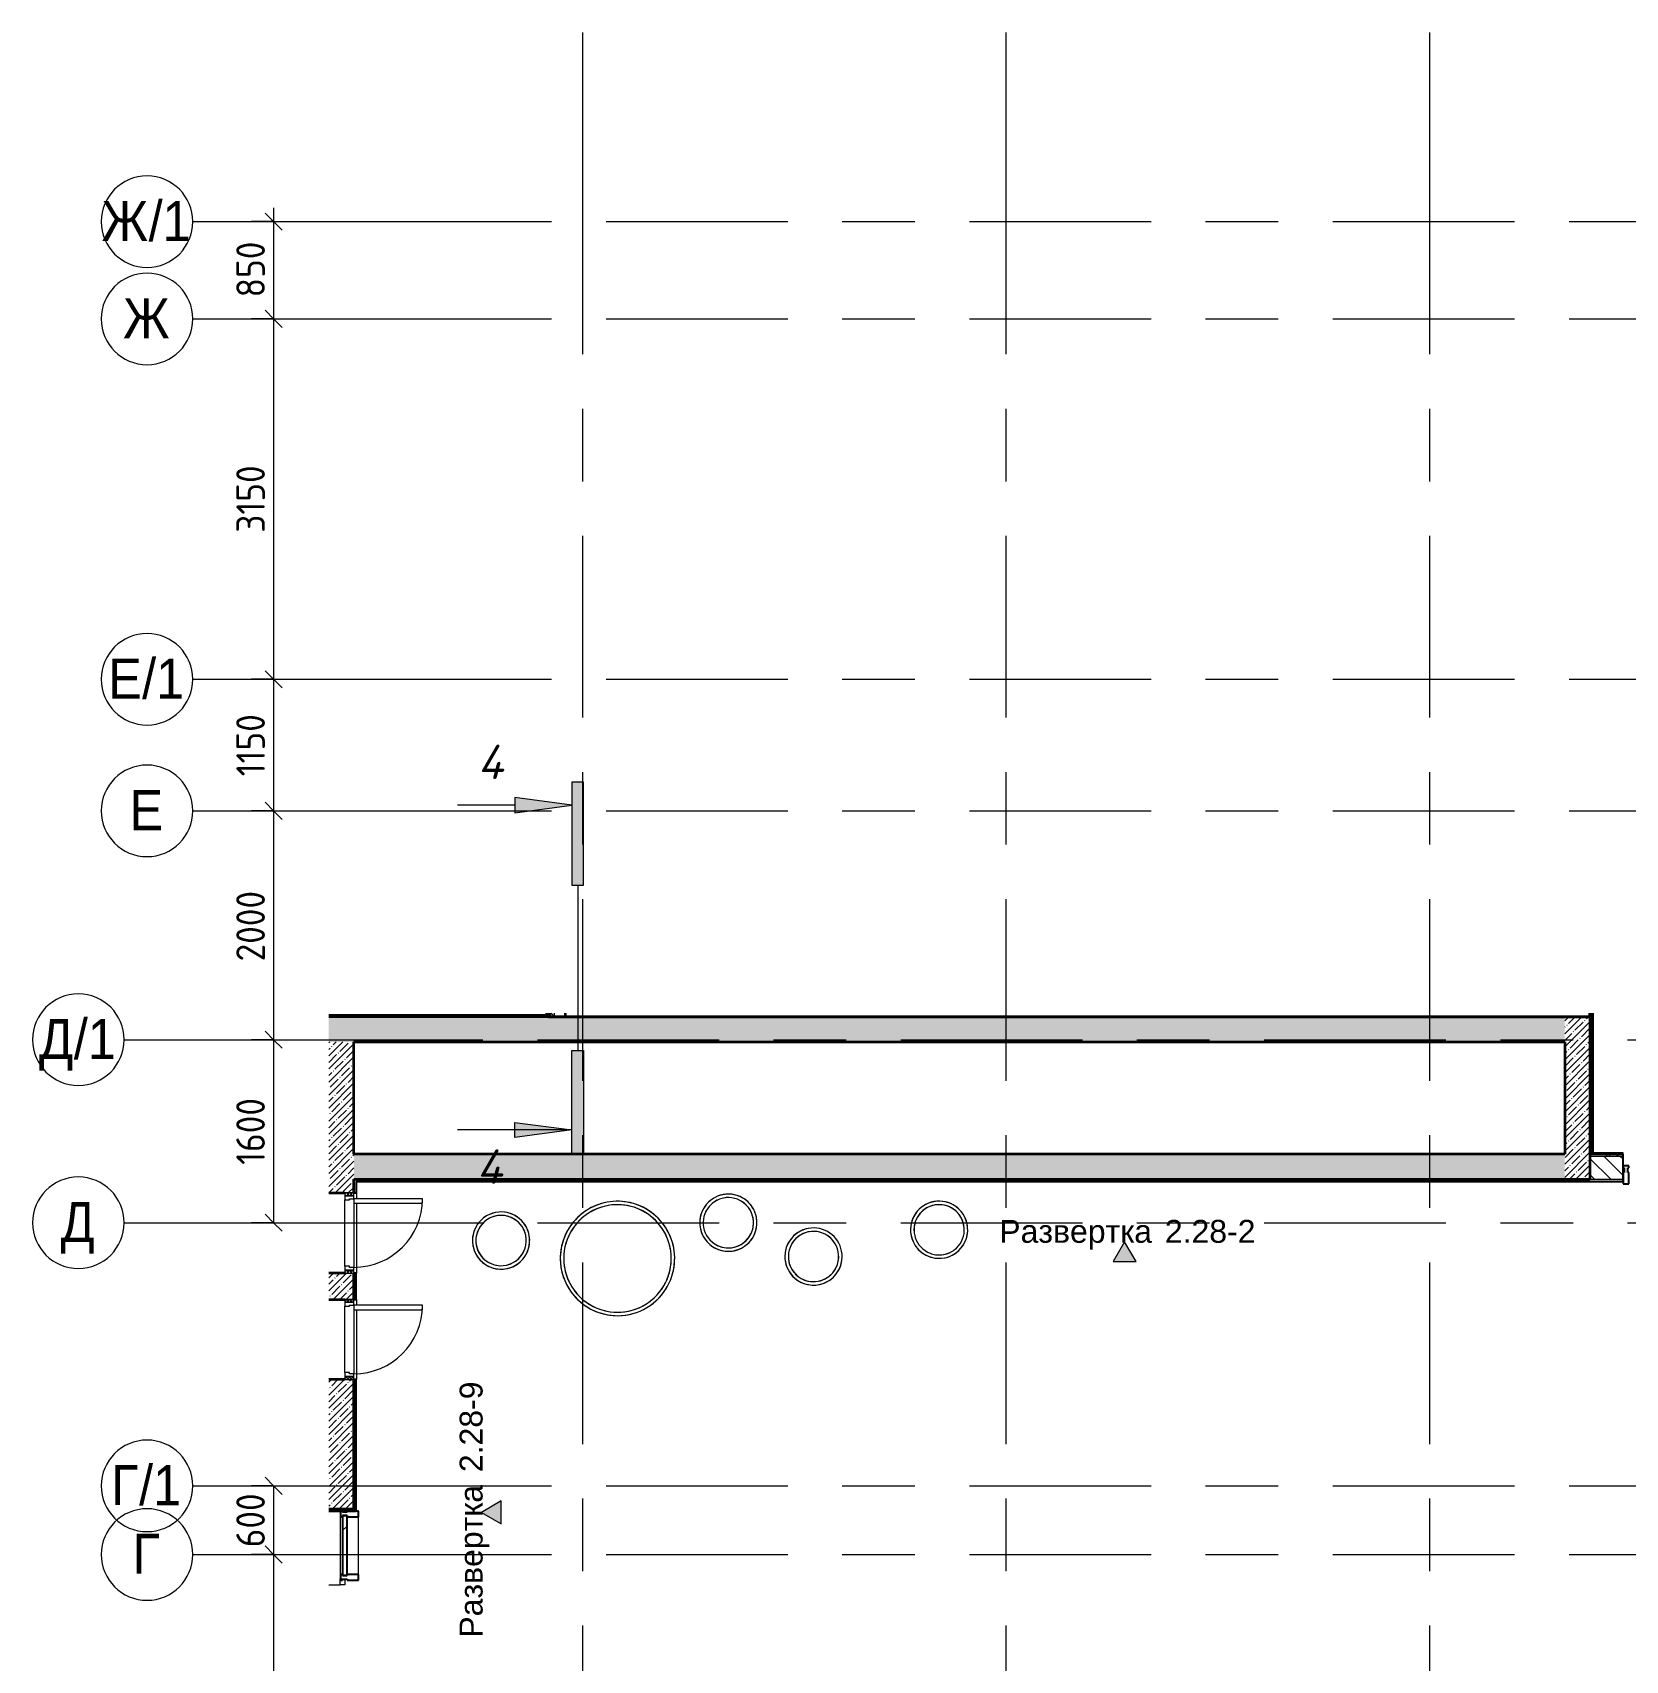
# Model space of a CAD drawing. Header units: millimetres. Extents: x 16345 to 138513, y -2470 to 23828.
# Drawn here: x 17402 to 31320, y 9574 to 23803 of the extents above; entities that cross this region are included whole.
import ezdxf

# ---------------------------------------------------------------- set-up
doc = ezdxf.new("R2010")
doc.units = ezdxf.units.MM
doc.linetypes.add('Осевая', pattern=[3175, 635, -476.25, 1587.5, -476.25])
for name, color, linetype, lineweight in [('A-ANNO-DIMS', 7, 'Continuous', 9), ('A-ANNO-DIMS-100', 7, 'Continuous', 9), ('A-DOOR', 7, 'Continuous', 9), ('A-DOOR-1', 7, 'Continuous', 13), ('A-DOOR-FRAM', 7, 'Continuous', 13), ('A-DOOR-FRAM-1', 7, 'Continuous', 9), ('A-GLAZ-CURT', 7, 'Continuous', 9), ('A-GLAZ-CURT-1', 7, 'Continuous', 25), ('A-GLAZ-CWMG', 7, 'Continuous', 9), ('A-GLAZ-CWMG-1', 7, 'Continuous', 25), ('A-WALL', 7, 'Continuous', 9), ('G-ANNO-SYMB', 7, 'Continuous', 9), ('I-WALL', 7, 'Continuous', 9), ('Оси', 7, 'Continuous', 9), ('Оси-1', 7, 'Continuous', 20), ('Оси-2', 7, 'Осевая', 9)]:
    doc.layers.add(name, color=color, linetype=linetype, lineweight=lineweight)
for name, color, linetype, lineweight, true_color in [('A-WALL-2', 7, 'Continuous', 35, 0x3c3c3c), ('A-WALL-3', 7, 'Continuous', 25, 0x3c3c3c), ('A-WALL-FNSH-1', 7, 'Continuous', 13, 0x3c3c3c), ('I-FURN-1', 7, 'Continuous', 9, 0xf0f0f0)]:
    doc.layers.add(name, color=color, linetype=linetype, lineweight=lineweight, true_color=true_color)
doc.styles.add('Arial', font='arial.ttf', dxfattribs={"width": 0.9, "height": 350})
doc.styles.add('Arial_1', font='arial.ttf', dxfattribs={"height": 200})
doc.styles.add('ISOCPEUR', font='isocpeur.ttf', dxfattribs={"width": 0.9, "height": 250})
doc.styles.add('ISOCPEUR_I', font='isocpeui.ttf', dxfattribs={"height": 300})
doc.dimstyles.new('ISO-2_5_0_9К_БОЛЬШОЙ', dxfattribs={"dimscale": 304.8, "dimtxt": 248.995294, "dimasz": 0.492126, "dimexe": 0.393701, "dimexo": 0.984252, "dimgap": 0, "dimtad": 1, "dimdec": 0, "dimrnd": 10, "dimzin": 0, "dimdsep": 46, "dimtxsty": 'ISOCPEUR', "dimblk1": 'OBLIQUE', "dimblk2": 'OBLIQUE', "dimsah": 1, "dimcen": 0.09, "dimdle": 0.393701, "dimazin": 0, "dimtfac": 1, "dimtdec": 4, "dimtix": 1, "dimtmove": 0, "dimatfit": 3, "dimfxl": 1, "dimtvp": 1, "dimtolj": 1, "dimtzin": 0, "dimarcsym": 2})
pattern_1 = [(45, (0, 0), (-57.02463, 57.02463), []), (45, (57.025, 0), (-57.02463, 57.02463), [100.806, -20.161, 3.353, -16.808])]
pattern_2 = [(135, (0, 0), (-70.71068, -70.71068), [])]
pattern_3 = [(0, (0, 0), (121.92, 30.48), [10.058, -81.382, 10.058, -81.382, -487.68]), (0, (0, 0), (121.92, 30.48), [-182.88, 10.058, -172.822, 10.058, -81.382, -213.36]), (0, (0, 0), (121.92, 30.48), [-457.2, 10.058, -50.902, 10.058, -142.342]), (120, (45.72, 15.24), (-87.356454, 90.345817), [10.058, -81.382, 10.058, -81.382, -487.68]), (120, (45.72, 15.24), (-87.356454, 90.345817), [-182.88, 10.058, -172.822, 10.058, -81.382, -213.36]), (120, (45.72, 15.24), (-87.356454, 90.345817), [-457.2, 10.058, -50.902, 10.058, -142.342]), (240, (60.96, 76.2), (-34.563546, -120.825817), [10.058, -81.382, 10.058, -81.382, -487.68]), (240, (60.96, 76.2), (-34.563546, -120.825817), [-182.88, 10.058, -172.822, 10.058, -81.382, -213.36]), (240, (60.96, 76.2), (-34.563546, -120.825817), [-457.2, 10.058, -50.902, 10.058, -142.342])]

# ---------------------------------------------------------------- blocks, each defined once
blk = doc.blocks.new('110_Дверь_СКБ_1Ст - д-18 _п_ 700x2100h_Технический шкаф ЭОМ и СС-32102833-План разверток пом_ 2_28_ Этаж 2')
at = {"layer": 'A-DOOR'}
h = blk.add_hatch(dxfattribs=at)
h.set_pattern_fill('FP_10', color=256, style=0, pattern_type=2)
h.set_pattern_definition([(135, (1951.41, 174.685), (-14.14214, -14.14214), []), (225, (1951.41, 174.685), (14.14214, -14.14214), [])])
h.paths.add_polyline_path([(362.5, 110), (337.5, 110), (337.5, 30), (362.5, 30)])
at = {"layer": 'A-DOOR-FRAM-1'}
h = blk.add_hatch(dxfattribs=at)
h.set_pattern_fill('FP_11', color=256, style=0, pattern_type=2)
h.set_pattern_definition([(45, (-171.384, 174.685), (-14.1421, 14.1421), []), (135, (-171.384, 174.685), (-14.1421, -14.1421), [])])
h.paths.add_polyline_path([(-312.5, 110), (-337.5, 110), (-337.5, 30), (-312.5, 30)])
at = {"layer": 'A-DOOR'}
blk.add_arc((-287.5, 110), 600, 360, 90, dxfattribs=at)
at = {"layer": 'A-DOOR-1'}
for p, q in [((-287.5, 710), (-287.5, 110)), ((-247.5, 710), (-287.5, 710)), ((-247.5, 110), (-247.5, 710)), ((-287.5, 110), (-247.5, 110))]:
    blk.add_line(p, q, dxfattribs=at)
at = {"layer": 'A-DOOR-FRAM'}
for p, q in [((-312.5, 110), (-337.5, 110)), ((-337.5, 110), (-337.5, 30)), ((-337.5, 30), (-312.5, 30)), ((-287.5, 110), (-312.5, 110)), ((-312.5, 110), (-312.5, 30)), ((-312.5, 30), (-312.5, 110)), ((-312.5, 30), (-277.5, 30)), ((-287.5, 70), (-287.5, 110)), ((-277.5, 70), (-287.5, 70)), ((-277.5, 30), (-277.5, 70)), ((312.5, 70), (302.5, 70)), ((302.5, 70), (302.5, 30)), ((302.5, 30), (337.5, 30)), ((312.5, 110), (312.5, 70)), ((337.5, 110), (312.5, 110)), ((337.5, 30), (337.5, 110)), ((362.5, 110), (337.5, 110)), ((337.5, 110), (337.5, 30)), ((337.5, 30), (362.5, 30)), ((362.5, 30), (362.5, 110))]:
    blk.add_line(p, q, dxfattribs=at)
at = {"layer": 'A-DOOR-FRAM-1'}
for p, q in [((302.5, 30), (-277.5, 30)), ((-247.5, 110), (312.5, 110))]:
    blk.add_line(p, q, dxfattribs=at)
blk = doc.blocks.new('ПУФ_500 - 1_50а-26160883-План разверток пом_ 2_28_ Этаж 2')
at = {"layer": 'I-FURN-1'}
for radius, start, end in [(250, 360, 180), (250, 102.8571, 154.2857), (220, 0, 180), (220, 90, 154.2857), (250, 64.2857, 102.8571), (220, 360, 90), (250, 38.5714, 64.2857), (250, 12.8571, 38.5714), (250, 154.2857, 180), (250, 180, 360), (250, 180, 218.5714), (220, 167.1429, 180), (220, 180, 187.4755), (220, 180, 187.4755), (220, 154.2857, 167.1429), (220, 282.8571, 360), (220, 321.4286, 360), (250, 0, 12.8571), (220, 187.5292, 192.8571), (220, 187.5292, 244.2857), (220, 192.8571, 321.4286), (250, 321.4286, 347.1429), (250, 347.1429, 360), (250, 218.5714, 321.4286), (220, 244.2857, 270), (220, 270, 282.8571)]:
    blk.add_arc((0, 0), radius, start, end, dxfattribs=at)
blk = doc.blocks.new('ПУФ_500 - 1_50в-32041615-План разверток пом_ 2_28_ Этаж 2')
at = {"layer": 'I-FURN-1'}
for radius, start, end in [(250, 360, 180), (250, 102.8571, 180), (220, 128.5714, 180), (220, 115.7143, 154.2857), (220, 51.4286, 128.5714), (220, 25.7143, 115.7143), (250, 64.2857, 102.8571), (250, 0, 64.2857), (220, 0, 51.4286), (250, 180, 360), (250, 180, 205.7143), (220, 167.1429, 180), (220, 180, 244.2857), (220, 180, 205.7143), (220, 154.2857, 167.1429), (220, 308.5714, 360), (220, 360, 25.7143), (220, 334.2857, 360), (250, 205.7143, 231.4286), (220, 205.7143, 257.1429), (250, 257.1429, 334.2857), (220, 257.1429, 334.2857), (250, 334.2857, 347.1429), (250, 347.1429, 360), (250, 231.4286, 257.1429), (220, 244.2857, 257.1429), (220, 257.1429, 282.8571), (220, 282.8571, 308.5714)]:
    blk.add_arc((0, 0), radius, start, end, dxfattribs=at)
blk = doc.blocks.new('ПУФ_500 - 1_50б-32041553-План разверток пом_ 2_28_ Этаж 2')
at = {"layer": 'I-FURN-1'}
for radius, start, end in [(250, 360, 180), (250, 90, 180), (220, 90, 180), (220, 128.5714, 180), (220, 360, 128.5714), (250, 0, 90), (220, 0, 90), (250, 180, 360), (220, 180, 205.7143), (220, 180, 205.7143), (220, 308.5714, 360), (220, 334.2857, 360), (250, 180, 270), (220, 205.7143, 334.2857), (220, 205.7143, 257.1429), (250, 270, 347.1429), (250, 347.1429, 360), (220, 257.1429, 270), (220, 270, 308.5714)]:
    blk.add_arc((0, 0), radius, start, end, dxfattribs=at)
blk = doc.blocks.new('ПУФ_500 - 1_50а-V2-План разверток пом_ 2_28_ Этаж 2')
at = {"layer": 'I-FURN-1'}
for radius, start, end in [(250, 360, 180), (250, 77.1429, 180), (220, 128.5714, 180), (220, 128.5714, 180), (220, 115.7143, 128.5714), (220, 115.7143, 128.5714), (220, 90, 115.7143), (220, 77.1429, 115.7143), (220, 77.1429, 90), (220, 64.2857, 77.1429), (220, 64.2857, 77.1429), (250, 0, 77.1429), (220, 12.8571, 64.2857), (220, 12.8571, 64.2857), (250, 180, 360), (250, 180, 192.8571), (220, 180, 360), (220, 180, 347.1429), (220, 360, 12.8571), (220, 0, 12.8571), (220, 347.1429, 360), (250, 192.8571, 308.5714), (250, 308.5714, 360)]:
    blk.add_arc((0, 0), radius, start, end, dxfattribs=at)
blk = doc.blocks.new('ПУФ2 - 1_52б-25464744-План разверток пом_ 2_28_ Этаж 2')
at = {"layer": 'I-FURN-1'}
for radius, start, end in [(500, 360, 180), (470, 54, 180), (500, 81, 144), (470, 72, 117), (500, 54, 81), (470, 0, 72), (500, 144, 153), (470, 126, 144), (470, 117, 126), (470, 360, 54), (500, 36, 54), (500, 0, 36), (500, 153, 180), (470, 153, 180), (470, 144, 153), (500, 180, 360), (500, 180, 279), (470, 180, 207), (470, 180, 225), (470, 225, 360), (470, 261, 360), (500, 333, 360), (470, 207, 261), (500, 279, 333)]:
    blk.add_arc((0, 0), radius, start, end, dxfattribs=at)
blk = doc.blocks.new('Прямоугольный импост - Импост структурный с накладкой - 160мм Темный-32479277-План разверток пом_ 2_28_ Этаж 2')
at = {"layer": 'A-GLAZ-CWMG-1'}
for p, q in [((0, 140), (-50, 140)), ((-50, 140), (-50, 40)), ((-50, 40), (-40, 40)), ((-40, 0), (-50, 0)), ((-50, 0), (-50, -17)), ((-40, 40), (-40, 0)), ((-10, 0), (-10, 40)), ((-10, 40), (0, 40)), ((0, 0), (-10, 0)), ((0, 40), (0, 140)), ((0, -17), (0, 0)), ((-50, -17), (0, -17))]:
    blk.add_line(p, q, dxfattribs=at)
blk = doc.blocks.new('Системная панель - Стекло - 40мм-32387041-План разверток пом_ 2_28_ Этаж 2')
at = {"layer": 'A-GLAZ-CURT'}
h = blk.add_hatch(dxfattribs=at)
h.set_pattern_fill('FP_22', color=256, style=0, pattern_type=2)
h.set_pattern_definition([(135, (10477.72, -20210), (-282.843, -282.843), [200, -600]), (135, (10577.72, -20410), (-282.843, -282.843), [600, -200]), (135, (10677.72, -20010), (-282.843, -282.843), [200, -600])])
h.paths.add_polyline_path([(262, 40), (-262, 40), (-262, 0), (262, 0)])
at = {"layer": 'A-GLAZ-CURT-1'}
for p, q in [((262, 40), (-262, 40)), ((-262, 40), (-262, 0)), ((-262, 0), (262, 0)), ((262, 0), (262, 40))]:
    blk.add_line(p, q, dxfattribs=at)
blk = doc.blocks.new('Прямоугольный импост - Импост структурный с накладкой - 160мм Темный-30755591-План разверток пом_ 2_28_ Этаж 2')
at = {"layer": 'A-GLAZ-CWMG-1'}
for p, q in [((-25, 0), (-25, 17)), ((-25, 17), (25, 17)), ((-15, 0), (-25, 0)), ((-15, -40), (-15, 0)), ((25, 0), (15, 0)), ((15, 0), (15, -40)), ((25, 17), (25, 0)), ((-25, -140), (-25, -40)), ((-25, -40), (-15, -40)), ((25, -140), (-25, -140)), ((15, -40), (25, -40)), ((25, -40), (25, -140))]:
    blk.add_line(p, q, dxfattribs=at)
blk = doc.blocks.new('Прямоугольный импост - Импост структурный с накладкой - 160мм Темный-30755595-План разверток пом_ 2_28_ Этаж 2')
at = {"layer": 'A-GLAZ-CWMG-1'}
for p, q in [((0, 17), (-50, 17)), ((-50, 17), (-50, 0)), ((-50, 0), (-40, 0)), ((-40, 0), (-40, -40)), ((-10, -40), (-10, 0)), ((-10, 0), (0, 0)), ((0, 0), (0, 17)), ((-40, -40), (-50, -40)), ((-50, -40), (-50, -140)), ((-50, -140), (0, -140)), ((0, -40), (-10, -40)), ((0, -140), (0, -40))]:
    blk.add_line(p, q, dxfattribs=at)
blk = doc.blocks.new('Дверь_Витражная_остекление_ - ВВ-16 остекление-32390142-План разверток пом_ 2_28_ Этаж 2')
at = {"layer": 'A-DOOR'}
for p, q in [((-833, -120), (-833, -20)), ((833, -120), (833, -20))]:
    blk.add_line(p, q, dxfattribs=at)
for centre, radius, start, end in [((-833, -20), 825, 353.0315, 0), ((833, -20), 840, 180, 186.8441)]:
    blk.add_arc(centre, radius, start, end, dxfattribs=at)
at = {"layer": 'A-DOOR-1'}
for p, q in [((-883, 20), (-833, 20)), ((-883, -20), (-883, 20)), ((-833, 20), (-833, -20)), ((833, 20), (883, 20)), ((833, -20), (833, 20)), ((883, 20), (883, -20)), ((-833, -20), (-883, -20)), ((883, -20), (833, -20))]:
    blk.add_line(p, q, dxfattribs=at)
blk = doc.blocks.new('Прямоугольный импост - Импост структурный с накладкой - 160мм Темный-32387142-План разверток пом_ 2_28_ Этаж 2')
at = {"layer": 'A-GLAZ-CWMG'}
for p, q in [((20093, 10325), (20093, 10830)), ((20250, 10325), (20250, 10830))]:
    blk.add_line(p, q, dxfattribs=at)
blk = doc.blocks.new('Ось сетки - D8-29747960-План разверток пом_ 2_28_ Этаж 2')
at = {"layer": 'Оси-1'}
for start, end in [(360, 180), (180, 360)]:
    blk.add_arc((0, 0), 4, start, end, dxfattribs=at)
blk = doc.blocks.new('Фасад - Марка фасада_Указатель-25386507-План разверток пом_ 2_28_ Этаж 2')
at = {"layer": 'G-ANNO-SYMB'}
blk.add_hatch(color=256, dxfattribs=at).paths.add_polyline_path([(-1, 0), (0, 1.73), (1, 0), (0, 0)])
for p, q in [((0, 1.73), (-1, 0)), ((1, 0), (0, 1.73)), ((-1, 0), (0, 0)), ((0, 0), (1, 0))]:
    blk.add_line(p, q, dxfattribs=at)
blk = doc.blocks.new('DIMBLOCK1-План разверток пом_ 2_28_ Этаж 2')
at = {"layer": 'A-ANNO-DIMS-100', "lineweight": 20}
for p, q in [((19508, 22150), (19433, 22225)), ((19508, 22150), (19583, 22075)), ((19508, 21300), (19433, 21375)), ((19508, 21300), (19583, 21225))]:
    blk.add_line(p, q, dxfattribs=at)
at = {"layer": 'A-ANNO-DIMS-100'}
for p, q in [((19508, 22270), (19508, 21300)), ((19314, 22150), (19628, 22150)), ((19508, 22150), (19314, 22150)), ((19314, 21300), (19628, 21300)), ((19508, 21300), (19314, 21300))]:
    blk.add_line(p, q, dxfattribs=at)
at = {"layer": 'A-ANNO-DIMS-100', "color": 0, "insert": (19182, 21488), "char_height": 250, "width": 568.86, "attachment_point": 1, "rotation": 90, "line_spacing_factor": 1.149209, "style": 'ISOCPEUR'}
blk.add_mtext('850', dxfattribs=at)
blk = doc.blocks.new('_Oblique')
at = {"color": 0, "linetype": 'ByBlock', "lineweight": -2}
blk.add_line((-0.5, -0.5), (0.5, 0.5), dxfattribs=at)
blk = doc.blocks.new('DIMBLOCK2-План разверток пом_ 2_28_ Этаж 2')
at = {"layer": 'A-ANNO-DIMS-100', "lineweight": 20}
for p, q in [((19508, 21300), (19433, 21375)), ((19508, 21300), (19583, 21225)), ((19508, 18150), (19433, 18225)), ((19508, 18150), (19583, 18075))]:
    blk.add_line(p, q, dxfattribs=at)
at = {"layer": 'A-ANNO-DIMS-100'}
for p, q in [((19314, 21300), (19628, 21300)), ((19508, 21300), (19314, 21300)), ((19508, 21300), (19508, 18150)), ((19314, 18150), (19628, 18150)), ((19508, 18150), (19314, 18150))]:
    blk.add_line(p, q, dxfattribs=at)
at = {"layer": 'A-ANNO-DIMS-100', "color": 0, "insert": (19182, 19431), "char_height": 250, "width": 706.76, "attachment_point": 1, "rotation": 90, "line_spacing_factor": 1.149209, "style": 'ISOCPEUR'}
blk.add_mtext('3150', dxfattribs=at)
blk = doc.blocks.new('DIMBLOCK3-План разверток пом_ 2_28_ Этаж 2')
at = {"layer": 'A-ANNO-DIMS-100', "lineweight": 20}
for p, q in [((19508, 18150), (19433, 18225)), ((19508, 18150), (19583, 18075)), ((19508, 17000), (19433, 17075)), ((19508, 17000), (19583, 16925))]:
    blk.add_line(p, q, dxfattribs=at)
at = {"layer": 'A-ANNO-DIMS-100'}
for p, q in [((19314, 18150), (19628, 18150)), ((19508, 18150), (19314, 18150)), ((19508, 18150), (19508, 17000)), ((19314, 17000), (19628, 17000)), ((19508, 17000), (19314, 17000))]:
    blk.add_line(p, q, dxfattribs=at)
at = {"layer": 'A-ANNO-DIMS-100', "color": 0, "insert": (19182, 17302), "char_height": 250, "width": 655.05, "attachment_point": 1, "rotation": 90, "line_spacing_factor": 1.149209, "style": 'ISOCPEUR'}
blk.add_mtext('1150', dxfattribs=at)
blk = doc.blocks.new('DIMBLOCK4-План разверток пом_ 2_28_ Этаж 2')
at = {"layer": 'A-ANNO-DIMS-100', "lineweight": 20}
for p, q in [((19508, 17000), (19433, 17075)), ((19508, 17000), (19583, 16925)), ((19508, 15000), (19433, 15075)), ((19508, 15000), (19583, 14925))]:
    blk.add_line(p, q, dxfattribs=at)
at = {"layer": 'A-ANNO-DIMS-100'}
for p, q in [((19314, 17000), (19628, 17000)), ((19508, 17000), (19314, 17000)), ((19508, 17000), (19508, 15000)), ((19314, 15000), (19628, 15000)), ((19508, 15000), (19314, 15000))]:
    blk.add_line(p, q, dxfattribs=at)
at = {"layer": 'A-ANNO-DIMS-100', "color": 0, "insert": (19182, 15684), "char_height": 250, "width": 758.48, "attachment_point": 1, "rotation": 90, "line_spacing_factor": 1.149209, "style": 'ISOCPEUR'}
blk.add_mtext('2000', dxfattribs=at)
blk = doc.blocks.new('DIMBLOCK5-План разверток пом_ 2_28_ Этаж 2')
at = {"layer": 'A-ANNO-DIMS-100'}
for p, q in [((19314, 15000), (19628, 15000)), ((19508, 15000), (19314, 15000)), ((19508, 15000), (19508, 13400)), ((19314, 13400), (19628, 13400)), ((19508, 13400), (19314, 13400))]:
    blk.add_line(p, q, dxfattribs=at)
at = {"layer": 'A-ANNO-DIMS-100', "lineweight": 20}
for p, q in [((19508, 15000), (19433, 15075)), ((19508, 15000), (19583, 14925)), ((19508, 13400), (19433, 13475)), ((19508, 13400), (19583, 13325))]:
    blk.add_line(p, q, dxfattribs=at)
at = {"layer": 'A-ANNO-DIMS-100', "color": 0, "insert": (19182, 13906), "char_height": 250, "width": 706.76, "attachment_point": 1, "rotation": 90, "line_spacing_factor": 1.149209, "style": 'ISOCPEUR'}
blk.add_mtext('1600', dxfattribs=at)
blk = doc.blocks.new('DIMBLOCK6-План разверток пом_ 2_28_ Этаж 2')
at = {"layer": 'A-ANNO-DIMS-100'}
for p, q in [((19314, 11100), (19628, 11100)), ((19508, 11100), (19314, 11100)), ((19508, 11100), (19508, 10500)), ((19314, 10500), (19628, 10500)), ((19508, 10500), (19314, 10500))]:
    blk.add_line(p, q, dxfattribs=at)
at = {"layer": 'A-ANNO-DIMS-100', "lineweight": 20}
for p, q in [((19508, 11100), (19433, 11175)), ((19508, 11100), (19583, 11025)), ((19508, 10500), (19433, 10575)), ((19508, 10500), (19583, 10425))]:
    blk.add_line(p, q, dxfattribs=at)
at = {"layer": 'A-ANNO-DIMS-100', "color": 0, "insert": (19182, 10563), "char_height": 250, "width": 568.86, "attachment_point": 1, "rotation": 90, "line_spacing_factor": 1.149209, "style": 'ISOCPEUR'}
blk.add_mtext('600', dxfattribs=at)
blk = doc.blocks.new('DIMBLOCK7-План разверток пом_ 2_28_ Этаж 2')
at = {"layer": 'A-ANNO-DIMS-100', "lineweight": 20}
for p, q in [((19508, 10500), (19433, 10575)), ((19508, 10500), (19583, 10425)), ((19508, 7800), (19433, 7875)), ((19508, 7800), (19583, 7725))]:
    blk.add_line(p, q, dxfattribs=at)
at = {"layer": 'A-ANNO-DIMS-100'}
for p, q in [((19314, 10500), (19628, 10500)), ((19508, 10500), (19314, 10500)), ((19508, 10500), (19508, 7800)), ((19314, 7800), (19628, 7800)), ((19508, 7800), (19314, 7800))]:
    blk.add_line(p, q, dxfattribs=at)
at = {"layer": 'A-ANNO-DIMS-100', "color": 0, "insert": (19182, 8834), "char_height": 250, "width": 758.48, "attachment_point": 1, "rotation": 90, "line_spacing_factor": 1.149209, "style": 'ISOCPEUR'}
blk.add_mtext('2700', dxfattribs=at)
blk = doc.blocks.new('Разрез - Концевая часть разреза пр_-17661887-План разверток пом_ 2_28_ Этаж 2')
at = {"layer": 'G-ANNO-SYMB'}
for points in [[(0, 0.5), (0, -0.5), (-9, -0.5), (-9, 0.5)], [(-6.29, -5.5), (-7.61, -5.5), (-6.95, -0.5)]]:
    blk.add_hatch(color=256, dxfattribs=at).paths.add_polyline_path(points)
for p, q in [((0, 0.5), (-9, 0.5)), ((-9, 0.5), (-9, -0.5)), ((0, -0.5), (0, 0.5)), ((-9, -0.5), (0, -0.5)), ((-6.95, -0.5), (-7.61, -5.5)), ((-6.95, -0.5), (-6.95, -10.5)), ((-6.29, -5.5), (-6.95, -0.5)), ((-7.61, -5.5), (-6.29, -5.5))]:
    blk.add_line(p, q, dxfattribs=at)
blk = doc.blocks.new('Разрез - Заголовок разреза-10218885-План разверток пом_ 2_28_ Этаж 2')
at = {"layer": 'G-ANNO-SYMB'}
for points in [[(0, 0.5), (0, -0.5), (-9, -0.5), (-9, 0.5)], [(-6.34, -5.5), (-7.66, -5.5), (-7, -0.5)]]:
    blk.add_hatch(color=256, dxfattribs=at).paths.add_polyline_path(points)
for p, q in [((0, 0.5), (-9, 0.5)), ((-9, 0.5), (-9, -0.5)), ((0, -0.5), (0, 0.5)), ((-9, -0.5), (0, -0.5)), ((-7, -0.5), (-7.66, -5.5)), ((-6.34, -5.5), (-7, -0.5)), ((-7.66, -5.5), (-6.34, -5.5)), ((-7, -5.5), (-7, -10.5))]:
    blk.add_line(p, q, dxfattribs=at)

msp = doc.modelspace()

# ---------------------------------------------------------------- hatches: boundary and pattern name
at = {"layer": 'I-WALL'}
h = msp.add_hatch(dxfattribs=at)
h.set_pattern_fill('FP_14', color=256, style=0, pattern_type=2)
h.set_pattern_definition(pattern_3)
h.paths.add_polyline_path([(21910, 15200), (21910, 15231), (21890, 15231), (21890, 15200)])
h = msp.add_hatch(dxfattribs=at)
h.set_pattern_fill('FP_24', color=256, style=0, pattern_type=2)
h.set_pattern_definition([(135, (0, 0), (-84.8528, -84.8528), []), (225, (0, 0), (84.8528, -84.8528), [])])
h.paths.add_polyline_path([(21923, 15200), (21960, 15200), (21960, 15231), (21923, 15231)])
h = msp.add_hatch(dxfattribs=at)
h.set_pattern_fill('FP_14', color=256, style=0, pattern_type=2)
h.set_pattern_definition(pattern_3)
h.paths.add_polyline_path([(31010, 14000), (31030, 14000), (31030, 15231), (31010, 15231), (31010, 14795.6)])
h = msp.add_hatch(dxfattribs=at)
h.set_pattern_fill('FP_2', color=256, style=0, pattern_type=2)
h.set_pattern_definition(pattern_1)
h.paths.add_polyline_path([(30790, 14980), (30790, 15200), (19990, 15200), (19990, 14980), (29349.4, 14980)])
h = msp.add_hatch(dxfattribs=at)
h.set_pattern_fill('FP_2', color=256, style=0, pattern_type=2)
h.set_pattern_definition(pattern_1)
h.paths.add_polyline_path([(30790, 13780), (31010, 13780), (31010, 15200), (30790, 15200), (30790, 14000)])
h = msp.add_hatch(dxfattribs=at)
h.set_pattern_fill('FP_2', color=256, style=0, pattern_type=2)
h.set_pattern_definition(pattern_1)
h.paths.add_polyline_path([(20210, 10890), (20210, 12030), (19990, 12030), (19990, 10890)])
h.paths.add_polyline_path([(20210, 12730), (20210, 12960), (19990, 12960), (19990, 12730), (20130, 12730)])
h.paths.add_polyline_path([(20210, 13780), (20210, 14980), (19990, 14980), (19990, 13920)])
h.paths.add_polyline_path([(20210, 13660), (20210, 13780), (19990, 13920), (19990, 13660), (20130, 13660)])
h = msp.add_hatch(dxfattribs=at)
h.set_pattern_fill('FP_2', color=256, style=0, pattern_type=2)
h.set_pattern_definition(pattern_1)
h.paths.add_polyline_path([(20230, 13780), (30790, 13780), (30790, 14000), (20210, 14000), (20210, 13780)])
h = msp.add_hatch(dxfattribs=at)
h.set_pattern_fill('FP_14', color=256, style=0, pattern_type=2)
h.set_pattern_definition(pattern_3)
h.paths.add_polyline_path([(32990, 13980), (32990, 14000), (32700, 14000), (32700, 13980)])
h.paths.add_polyline_path([(31010, 13980), (31300, 13980), (31300, 14000), (31010, 14000)])
h = msp.add_hatch(dxfattribs=at)
h.set_pattern_fill('FP_3', color=256, style=0, pattern_type=2)
h.set_pattern_definition(pattern_2)
h.paths.add_polyline_path([(33010, 13780), (33010, 13980), (32700, 13980), (32700, 13780)])
h.paths.add_polyline_path([(31300, 13780), (31300, 13980), (31010, 13980), (31010, 13780)])
h = msp.add_hatch(dxfattribs=at)
h.set_pattern_fill('FP_14', color=256, style=0, pattern_type=2)
h.set_pattern_definition(pattern_3)
h.paths.add_polyline_path([(20210, 10880), (20230, 10880), (20230, 12030), (20210, 12030), (20210, 10890)])
h.paths.add_polyline_path([(20230, 12730), (20230, 12960), (20210, 12960), (20210, 12730)])
h.paths.add_polyline_path([(20210, 13660), (20230, 13660), (20230, 13780), (20210, 13780)])
h = msp.add_hatch(dxfattribs=at)
h.set_pattern_fill('FP_14', color=256, style=0, pattern_type=2)
h.set_pattern_definition(pattern_3)
h.paths.add_polyline_path([(34029.9, 13760), (34230, 13760), (34230, 13780), (32700, 13780), (32700, 13760)])
h.paths.add_polyline_path([(31300, 13760), (31300, 13780), (20230, 13780), (20230, 13760), (29349.4, 13760)])
h = msp.add_hatch(dxfattribs=at)
h.set_pattern_fill('FP_14', color=256, style=0, pattern_type=2)
h.set_pattern_definition(pattern_3)
h.paths.add_polyline_path([(20010, 10880), (20010, 10900), (19990, 10900), (19990, 10880)])
h = msp.add_hatch(dxfattribs=at)
h.set_pattern_fill('FP_3', color=256, style=0, pattern_type=2)
h.set_pattern_definition(pattern_2)
h.paths.add_polyline_path([(20010, 7900), (20210, 7900), (20210, 7920), (20010, 7920)])
h.paths.add_polyline_path([(20010, 10880), (20210, 10880), (20210, 10900), (20010, 10900)])

# ---------------------------------------------------------------- linework, layer by layer
at = {"layer": 'A-WALL'}
for p, q in [((21960, 15231), (21960, 15200)), ((31300, 13980), (31010, 13980)), ((31010, 13780), (31300, 13780)), ((20010, 10880), (20010, 10900)), ((20210, 10890), (20210, 10880))]:
    msp.add_line(p, q, dxfattribs=at)
at = {"layer": 'A-WALL-2'}
for p, q in [((21910, 15231), (21910, 15200)), ((21923, 15231), (21923, 15200)), ((22060, 15200), (22060, 15231)), ((31010, 15200), (31010, 15231)), ((31010, 15200), (19989.8, 15200)), ((21910, 15200), (31010, 15200)), ((31010, 15200), (31010, 13780)), ((20210, 14980), (30790, 14980)), ((20210, 14000), (20210, 14980)), ((30790, 14980), (30790, 14000)), ((30790, 14000), (20210, 14000)), ((19990, 13660), (20130, 13660)), ((20210, 13660), (20210, 13780)), ((20210, 13780), (31010, 13780)), ((20130, 12960), (19990, 12960)), ((20210, 12730), (20210, 12960)), ((19990, 12730), (20130, 12730)), ((20130, 12030), (19990, 12030)), ((20210, 10890), (20210, 12030)), ((19990, 10890), (20210, 10890))]:
    msp.add_line(p, q, dxfattribs=at)
at = {"layer": 'A-WALL-3'}
for p, q in [((21890, 15231), (21890, 15200)), ((31030, 14000), (31030, 15231)), ((21910, 15200), (21910, 15200)), ((31010, 15200), (31010, 15200)), ((31010, 14000), (31300, 14000)), ((31300, 13760), (31300, 14000)), ((20210, 13660), (20230, 13660)), ((20230, 13760), (31300, 13760)), ((20230, 13760), (20230, 13660)), ((20230, 12960), (20210, 12960)), ((20230, 12730), (20230, 12960)), ((20210, 12730), (20230, 12730)), ((20230, 12030), (20210, 12030)), ((20230, 10880), (20230, 12030)), ((20210, 10900), (19990, 10900)), ((19990, 10880), (20230, 10880))]:
    msp.add_line(p, q, dxfattribs=at)
at = {"layer": 'A-WALL-FNSH-1'}
for p, q in [((31041, 14011), (31041, 15231)), ((19989.9, 15220), (21879, 15220)), ((21879, 15220), (21879, 15200)), ((31300, 14011), (31041, 14011)), ((31300, 14000), (31300, 14011)), ((20230, 13660), (20231, 13660)), ((20231, 13759), (31300, 13759)), ((20231, 13660), (20231, 13759)), ((31300, 13759), (31300, 13760)), ((20231, 12960), (20230, 12960)), ((20231, 12730), (20231, 12960)), ((20230, 12730), (20231, 12730)), ((20231, 12030), (20230, 12030)), ((20231, 10880), (20231, 12030)), ((20230, 10880), (20231, 10880))]:
    msp.add_line(p, q, dxfattribs=at)
at = {"layer": 'G-ANNO-SYMB'}
msp.add_line((22165, 16349.9), (22165, 14905.5), dxfattribs=at)
at = {"layer": 'I-WALL'}
for p, q in [((20231, 13660), (20231, 13610)), ((20231, 13570), (20231, 12960)), ((20231, 12730), (20231, 12680)), ((20231, 12640), (20231, 12030))]:
    msp.add_line(p, q, dxfattribs=at)
at = {"layer": 'Оси'}
for p, q in [((22210, 21302.9), (22210, 23802.9)), ((25910, 21302.9), (25910, 23802.9)), ((29610, 21302.9), (29610, 23802.9)), ((18802, 22150), (21302, 22150)), ((18802, 21300), (21302, 21300)), ((18802, 18150), (21302, 18150)), ((18802, 17000), (21302, 17000)), ((18202, 15000), (20702, 15000)), ((18202, 13400), (20702, 13400)), ((18802, 11100), (21302, 11100)), ((18802, 10500), (21302, 10500))]:
    msp.add_line(p, q, dxfattribs=at)
at = {"layer": 'Оси-2'}
for p, q in [((21302, 22150), (36260, 22150)), ((21302, 21300), (36260, 21300)), ((22210, 829.5), (22210, 21302.9)), ((25910, 829.5), (25910, 21302.9)), ((29610, 829.5), (29610, 21302.9)), ((21302, 18150), (36260, 18150)), ((21302, 17000), (36260, 17000)), ((20702, 15000), (35660, 15000)), ((20702, 13400), (35660, 13400)), ((21302, 11100), (36260, 11100)), ((21302, 10500), (36260, 10500))]:
    msp.add_line(p, q, dxfattribs=at)

# ---------------------------------------------------------------- block references
at = {"layer": 'A-DOOR'}
for name, p, rotation in [('110_Дверь_СКБ_1Ст - д-18 _п_ 700x2100h_Технический шкаф ЭОМ и СС-32102833-План разверток пом_ 2_28_ Этаж 2', (20100, 13322.5), 269.9999999999999), ('110_Дверь_СКБ_1Ст - д-18 _п_ 700x2100h_Технический шкаф ЭОМ и СС-32102833-План разверток пом_ 2_28_ Этаж 2', (20100, 12392.5), 269.9999999999999), ('Дверь_Витражная_остекление_ - ВВ-16 остекление-32390142-План разверток пом_ 2_28_ Этаж 2', (20110, 9402.9), 269.9999999999998)]:
    msp.add_blockref(name, p, dxfattribs=dict(at, rotation=rotation))
at = {"layer": 'A-GLAZ-CURT', "rotation": 269.9999999999997}
msp.add_blockref('Системная панель - Стекло - 40мм-32387041-План разверток пом_ 2_28_ Этаж 2', (20110, 10577.7), dxfattribs=at)
at = {"layer": 'A-GLAZ-CWMG'}
for name, p, rotation in [('Прямоугольный импост - Импост структурный с накладкой - 160мм Темный-32479277-План разверток пом_ 2_28_ Этаж 2', (31300, 13880), 180), ('Прямоугольный импост - Импост структурный с накладкой - 160мм Темный-30755595-План разверток пом_ 2_28_ Этаж 2', (20110, 10880), 89.99999999999977)]:
    msp.add_blockref(name, p, dxfattribs=dict(at, rotation=rotation))
msp.add_blockref('Прямоугольный импост - Импост структурный с накладкой - 160мм Темный-32387142-План разверток пом_ 2_28_ Этаж 2', (0, 0), dxfattribs=at)
at = {"layer": 'A-GLAZ-CWMG', "extrusion": (0, 0, -1), "rotation": 270.0000000000002}
msp.add_blockref('Прямоугольный импост - Импост структурный с накладкой - 160мм Темный-30755591-План разверток пом_ 2_28_ Этаж 2', (-20110, 10300.4), dxfattribs=at)
at = {"layer": 'G-ANNO-SYMB', "xscale": 99.99999999999993, "yscale": 99.99999999999993, "zscale": 99.99999999999993}
for name, p, rotation in [('Разрез - Заголовок разреза-10218885-План разверток пом_ 2_28_ Этаж 2', (22165, 16349.9), 269.9999999999996), ('Фасад - Марка фасада_Указатель-25386507-План разверток пом_ 2_28_ Этаж 2', (21497.7, 10868), 89.99999999999947)]:
    msp.add_blockref(name, p, dxfattribs=dict(at, rotation=rotation))
at = {"layer": 'G-ANNO-SYMB', "extrusion": (0, 0, -1), "xscale": 99.99999999999993, "yscale": 99.99999999999993, "zscale": 99.99999999999993, "rotation": 90.00000000000053}
msp.add_blockref('Разрез - Концевая часть разреза пр_-17661887-План разверток пом_ 2_28_ Этаж 2', (-22165, 14905.5), dxfattribs=at)
at = {"layer": 'G-ANNO-SYMB', "xscale": 99.99999999999993, "yscale": 99.99999999999993, "zscale": 99.99999999999993}
msp.add_blockref('Фасад - Марка фасада_Указатель-25386507-План разверток пом_ 2_28_ Этаж 2', (26943.5, 13061), dxfattribs=at)
at = {"layer": 'I-FURN-1', "rotation": 184.6613193387897}
for name, p in [('ПУФ_500 - 1_50в-32041615-План разверток пом_ 2_28_ Этаж 2', (23481.3, 13400)), ('ПУФ2 - 1_52б-25464744-План разверток пом_ 2_28_ Этаж 2', (22512.8, 13087.5)), ('ПУФ_500 - 1_50а-V2-План разверток пом_ 2_28_ Этаж 2', (25323.2, 13338.5)), ('ПУФ_500 - 1_50а-26160883-План разверток пом_ 2_28_ Этаж 2', (21495.6, 13244.2)), ('ПУФ_500 - 1_50б-32041553-План разверток пом_ 2_28_ Этаж 2', (24225.6, 13104.6))]:
    msp.add_blockref(name, p, dxfattribs=at)
at = {"layer": 'Оси-1', "xscale": 99.99999999999993, "yscale": 99.99999999999993, "zscale": 99.99999999999993, "rotation": 269.9999999999994}
for p in [(18402, 22150), (18402, 21300), (18402, 18150), (18402, 17000), (17802, 15000), (17802, 13400), (18402, 11100), (18402, 10500)]:
    msp.add_blockref('Ось сетки - D8-29747960-План разверток пом_ 2_28_ Этаж 2', p, dxfattribs=at)

# ---------------------------------------------------------------- texts
at = {"layer": 'G-ANNO-SYMB', "attachment_point": 1}
for s, insert, char_height, width, style in [('\\fISOCPEUR|b0|i1|c204|p34|;4', (21287.9, 17578.5), 300, 296.624, 'ISOCPEUR_I'), ('\\fISOCPEUR|b0|i1|c204|p34|;4', (21279.4, 14040.7), 300, 296.624, 'ISOCPEUR_I'), ('Развертка', (25848.7, 13424.8), 200, 1659.493, 'Arial_1'), (' 2.28-2', (27217.9, 13424.8), 200, 1074.261, 'Arial_1')]:
    msp.add_mtext(s, dxfattribs=dict(at, insert=insert, char_height=char_height, width=width, style=style))
at = {"layer": 'G-ANNO-SYMB', "char_height": 200, "attachment_point": 1, "rotation": 90, "style": 'Arial_1'}
for s, insert, width in [(' 2.28-9', (21133.9, 11142.4), 1074.261), ('Развертка', (21133.9, 9773.2), 1659.493)]:
    msp.add_mtext(s, dxfattribs=dict(at, insert=insert, width=width))
at = {"layer": 'Оси', "char_height": 350, "attachment_point": 1, "style": 'Arial'}
for s, insert, width in [('/1', (18416.1, 22331), 454.557), ('\\fArial|b0|i0|c204|p34|;\\W.9;Ж', (18005.3, 22331), 497.848), ('\\fArial|b0|i0|c204|p34|;\\W.9;Ж', (18193, 21481), 497.848), ('\\fArial|b0|i0|c204|p34|;\\W.9;Е', (18062, 18331), 360.759), ('/1', (18359.7, 18331), 454.557), ('\\fArial|b0|i0|c204|p34|;\\W.9;Е', (18249.2, 17181), 360.759), ('\\fArial|b0|i0|c204|p34|;\\W.9;Д', (17458.9, 15181), 367.975), ('/1', (17762.5, 15181), 454.557), ('\\fArial|b0|i0|c204|p34|;\\W.9;Д', (17646.5, 13581), 367.975), ('\\fArial|b0|i0|c204|p34|;\\W.9;Г', (18088.6, 11281), 295.823), ('/1', (18332.6, 11281), 454.557), ('\\fArial|b0|i0|c204|p34|;\\W.9;Г', (18276.2, 10681), 295.823)]:
    msp.add_mtext(s, dxfattribs=dict(at, insert=insert, width=width))

# ---------------------------------------------------------------- dimensions: what is measured, and where the dimension line sits
at = {"layer": 'A-ANNO-DIMS'}
for base, p1, p2, override, picture, middle in [((19508.4, 21300), (19614.4, 22150), (19614.4, 21300), {"dimpost": '<>', "dimfxl": 850}, 'DIMBLOCK1-План разверток пом_ 2_28_ Этаж 2', (19383.4, 21725)), ((19508.4, 18150), (19614.4, 21300), (19614.4, 18150), {"dimpost": '<>', "dimfxl": 3150}, 'DIMBLOCK2-План разверток пом_ 2_28_ Этаж 2', (19383.4, 19725)), ((19508.4, 17000), (19614.4, 18150), (19614.4, 17000), {"dimpost": '<>', "dimfxl": 1150}, 'DIMBLOCK3-План разверток пом_ 2_28_ Этаж 2', (19383.4, 17575)), ((19508.4, 15000), (19614.4, 17000), (19614.4, 15000), {"dimpost": '<>', "dimfxl": 2000.000075}, 'DIMBLOCK4-План разверток пом_ 2_28_ Этаж 2', (19383.4, 16000)), ((19508.4, 13400), (19614.4, 15000), (19614.4, 13400), {"dimpost": '<>', "dimfxl": 1600}, 'DIMBLOCK5-План разверток пом_ 2_28_ Этаж 2', (19383.4, 14200)), ((19508.4, 10500), (19614.4, 11100), (19614.4, 10500), {"dimpost": '<>', "dimfxl": 600}, 'DIMBLOCK6-План разверток пом_ 2_28_ Этаж 2', (19383.4, 10800)), ((19508.4, 7800), (19614.4, 10500), (19614.4, 7800), {"dimpost": '<>', "dimfxl": 2700}, 'DIMBLOCK7-План разверток пом_ 2_28_ Этаж 2', (19383.4, 9150))]:
    dim = msp.add_linear_dim(base=base, p1=p1, p2=p2, angle=90, dimstyle='ISO-2_5_0_9К_БОЛЬШОЙ', override=override, dxfattribs=at)
    dim.commit()
    dim.dimension.update_dxf_attribs({"geometry": picture, "text_midpoint": middle})

doc.saveas('drawing.dxf')
